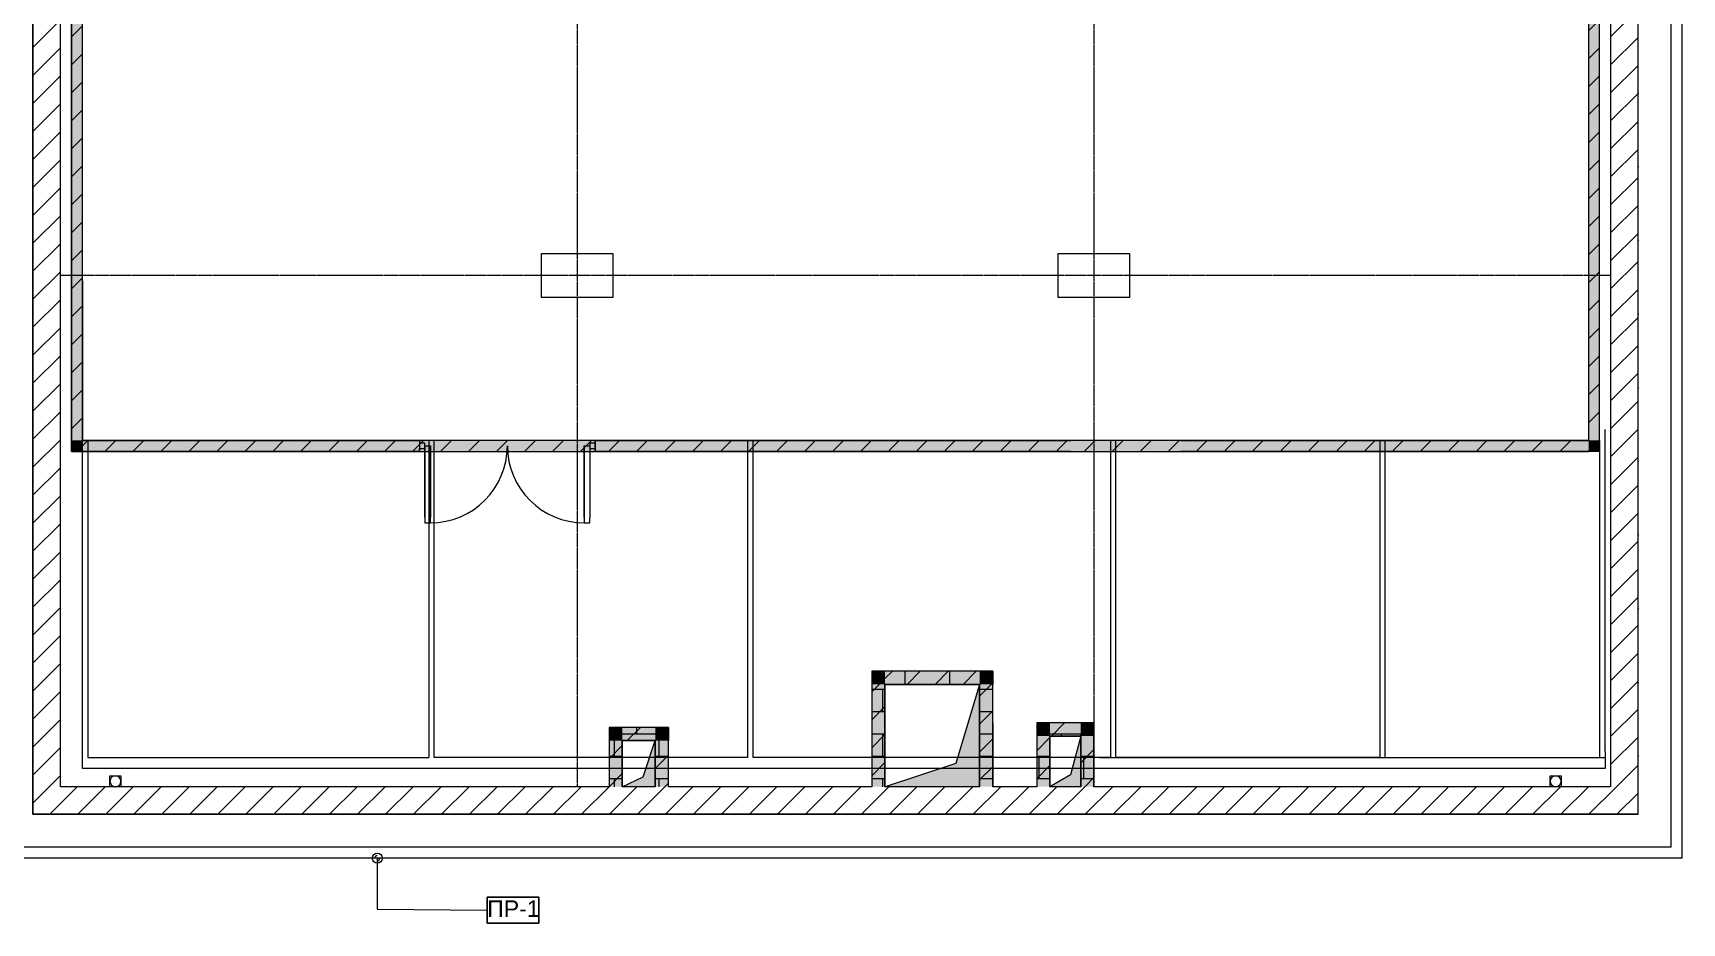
# Model space of a CAD drawing. Header units: millimetres. Extents: x 1499747 to 4341325, y -28481 to 441852.
# Drawn here: x 4232394 to 4247394, y 362675 to 370770 of the extents above; entities that cross this region are included whole.
import ezdxf

# ---------------------------------------------------------------- set-up
doc = ezdxf.new("R2010")
doc.units = ezdxf.units.MM
doc.header["$MEASUREMENT"] = 0
doc.set_wipeout_variables(frame=1)
for name, pattern in [('CENTER2', [28.575, 19.05, -3.175, 3.175, -3.175]), ('Dot & Dashed', [670.277762, 352.777767, -176.388884, 0, -141.111112]), ('Wipeout_Contour', [1000, 0, -1000])]:
    doc.linetypes.add(name, pattern=pattern)
for name, color, linetype, lineweight in [('13 этаж_25_2D - Общий_Ном._пера__1_Ном._пера__7', 7, 'Continuous', 18), ('13 этаж_25_2D - Общий_Ном._пера__20_Ном._пера__1', 1, 'Continuous', 18), ('13 этаж_25_АР 06.03 custom_70_12 этаж_13_Интерьер - Мебель_Ном._пера__6_Ном._пера__6', 6, 'Continuous', 18), ('13 этаж_25_АР 06.03 custom_70_12 этаж_13_Интерьер - Мебель_Ном._пера__8_Ном._пера__8', 8, 'Continuous', 18), ('13 этаж_25_АР 06.03 custom_70__8 hatch_Ном._пера__8_Ном._пера__8', 8, 'Continuous', 18), ('13 этаж_25_АР 06.03 custom_70__Оси_Ном._пера__8_Ном._пера__8', 8, 'Continuous', 18), ('13 этаж_25_АР 06.03 custom_70_ДССС_Ном._пера__1_Ном._пера__1', 1, 'Continuous', 18), ('13 этаж_25_АР 06.03 custom_70_контур_Ном._пера__1_Ном._пера__1', 1, 'Continuous', 18), ('13 этаж_25_АР 06.03 custom_70_мет. конструкции_Ном._пера__5_Ном._пера__5', 5, 'Continuous', 18), ('13 этаж_25_АР 06.03 custom_70_Подложк_Ном._пера__1_Ном._пера__1', 1, 'Continuous', 18), ('13 этаж_25_АР 06.03 custom_70_Подложк_Ном._пера__8_Ном._пера__8', 8, 'Continuous', 18), ('13 этаж_25_АР 06.03 custom_70_Стойки_Ном._пера__1_Ном._пера__1', 1, 'Continuous', 18), ('13 этаж_25_АР 06.03 custom_70_Шахты 101_Ном._пера__14_Ном._пера__7', 7, 'Continuous', 18), ('13 этаж_25_АР 06.03 custom_70_Шахты_Ном._пера__7_Ном._пера__7', 7, 'Continuous', 18), ('13 этаж_25_Конструктив - Стены Ненесущие Газоблок_Ном._пера__169_Ном._пера__83', 83, 'Continuous', 18), ('13 этаж_25_Конструктив - Стены Ненесущие Газоблок_Ном._пера__47_Ном._пера__7', 7, 'Continuous', 18), ('13 этаж_25_Конструктив - Стены Ненесущие Газоблок_Ном._пера__74_Ном._пера__255', 255, 'Continuous', 18), ('13 этаж_25_Парапет_Ном._пера__20_Ном._пера__1', 1, 'Continuous', 18), ('13 этаж_25_Ребра Навес_Ном._пера__10_Ном._пера__134', 134, 'Continuous', 18), ('13 этаж_25_Ребра Навес_Ном._пера__1_Ном._пера__7', 7, 'Continuous', 18)]:
    doc.layers.add(name, color=color, linetype=linetype, lineweight=lineweight)
doc.layers.add('13 этаж_25_2D - Общий_Ном._пера__20', color=7, linetype='Continuous')
doc.styles.add('СГЕНЕРИР_СТИЛЬ_2', font='arial.ttf')
pattern_1 = [(0, (4055820.33, 214029.1), (0, 203.2), []), (90, (4055820.33, 214029.1), (-203.2, 203.2), [203.2, -203.2])]
pattern_2 = [(45, (4194944, 382064.74), (-127.2792, 127.2792), [])]

msp = doc.modelspace()

# ---------------------------------------------------------------- hatches: boundary and pattern name
at = {"layer": '13 этаж_25_АР 06.03 custom_70__8 hatch_Ном._пера__8_Ном._пера__8', "linetype": 'Continuous', "true_color": 0xc7c8ca}
for points in [[(4240786.9, 364127.1), (4240144.1, 363914.7), (4241004, 363914.7), (4241004, 364844.7)], [(4241831.5, 364022.5), (4241644.1, 363914.7), (4241924, 363914.7), (4241924, 364374.7)], [(4237944, 364004.6), (4237754.1, 363914.7), (4238054, 363914.7), (4238054, 364334.7)]]:
    msp.add_hatch(color=9, dxfattribs=at).paths.add_polyline_path(points)
at = {"layer": '13 этаж_25_АР 06.03 custom_70_Шахты_Ном._пера__7_Ном._пера__7', "linetype": 'Continuous', "true_color": 0xc7c8ca}
h = msp.add_hatch(dxfattribs=at)
h.set_pattern_fill('AR_B816_0046_0019', color=9, style=0, pattern_type=2)
h.set_pattern_definition(pattern_1)
h.paths.add_polyline_path([(4240144, 364844.7), (4241004, 364844.7), (4241004, 364180.7), (4241124, 364180.7), (4241124, 364964.7), (4240024, 364964.7), (4240024, 364180.7), (4240144, 364180.7)])
h = msp.add_hatch(dxfattribs=at)
h.set_pattern_fill('AR_B816_0046_0019', color=9, style=0, pattern_type=2)
h.set_pattern_definition(pattern_1)
h.paths.add_polyline_path([(4238174, 364454.7), (4237634, 364454.7), (4237634, 364180.7), (4237754, 364180.7), (4237754, 364334.7), (4238054, 364334.7), (4238054, 364180.7), (4238174, 364180.7)])
h = msp.add_hatch(dxfattribs=at)
h.set_pattern_fill('AR_B816_0046_0019', color=9, style=0, pattern_type=2)
h.set_pattern_definition(pattern_1)
h.paths.add_polyline_path([(4241644, 364374.7), (4241924, 364374.7), (4241924, 364180.7), (4242044, 364180.7), (4242044, 364494.7), (4241524, 364494.7), (4241524, 364180.7), (4241644, 364180.7)])
h = msp.add_hatch(dxfattribs=at)
h.set_pattern_fill('AR_B816_0046_0019', color=9, style=0, pattern_type=2)
h.set_pattern_definition(pattern_1)
h.paths.add_polyline_path([(4237754, 364080.7), (4237634, 364080.7), (4237634, 363914.7), (4237754, 363914.7)])
h = msp.add_hatch(dxfattribs=at)
h.set_pattern_fill('AR_B816_0046_0019', color=9, style=0, pattern_type=2)
h.set_pattern_definition(pattern_1)
h.paths.add_polyline_path([(4238174, 364080.7), (4238054, 364080.7), (4238054, 363914.7), (4238174, 363914.7)])
h = msp.add_hatch(dxfattribs=at)
h.set_pattern_fill('AR_B816_0046_0019', color=9, style=0, pattern_type=2)
h.set_pattern_definition(pattern_1)
h.paths.add_polyline_path([(4240144, 364080.7), (4240024, 364080.7), (4240024, 363914.7), (4240144, 363914.7)])
h = msp.add_hatch(dxfattribs=at)
h.set_pattern_fill('AR_B816_0046_0019', color=9, style=0, pattern_type=2)
h.set_pattern_definition(pattern_1)
h.paths.add_polyline_path([(4241124, 364080.7), (4241004, 364080.7), (4241004, 363914.7), (4241124, 363914.7)])
h = msp.add_hatch(dxfattribs=at)
h.set_pattern_fill('AR_B816_0046_0019', color=9, style=0, pattern_type=2)
h.set_pattern_definition(pattern_1)
h.paths.add_polyline_path([(4241644, 364180.7), (4241524, 364180.7), (4241524, 364080.7), (4241644, 364080.7)])
h = msp.add_hatch(dxfattribs=at)
h.set_pattern_fill('AR_B816_0046_0019', color=9, style=0, pattern_type=2)
h.set_pattern_definition(pattern_1)
h.paths.add_polyline_path([(4241644, 364080.7), (4241524, 364080.7), (4241524, 363914.7), (4241644, 363914.7)])
h = msp.add_hatch(dxfattribs=at)
h.set_pattern_fill('AR_B816_0046_0019', color=9, style=0, pattern_type=2)
h.set_pattern_definition(pattern_1)
h.paths.add_polyline_path([(4242044, 364180.7), (4241924, 364180.7), (4241924, 364080.7), (4242044, 364080.7)])
h = msp.add_hatch(dxfattribs=at)
h.set_pattern_fill('AR_B816_0046_0019', color=9, style=0, pattern_type=2)
h.set_pattern_definition(pattern_1)
h.paths.add_polyline_path([(4242044, 364080.7), (4241924, 364080.7), (4241924, 363914.7), (4242044, 363914.7)])
at = {"layer": '13 этаж_25_Конструктив - Стены Ненесущие Газоблок_Ном._пера__169_Ном._пера__83', "linetype": 'Continuous', "true_color": 0xc7c8ca}
h = msp.add_hatch(dxfattribs=at)
h.set_pattern_fill('БЛОКИ_БЕТОННЫЕ_ЭФФЕКТИВН_72', color=9, style=0, pattern_type=2)
h.set_pattern_definition(pattern_2)
h.paths.add_polyline_path([(4246743.9, 393764.7), (4246743.9, 363914.7), (4246993.9, 363914.7), (4246993.9, 393764.7)])
h = msp.add_hatch(dxfattribs=at)
h.set_pattern_fill('БЛОКИ_БЕТОННЫЕ_ЭФФЕКТИВН_72', color=9, style=0, pattern_type=2)
h.set_pattern_definition(pattern_2)
h.paths.add_polyline_path([(4246644, 367064.7), (4246644, 379279.7), (4246544, 379279.7), (4246544, 367064.7)])
h = msp.add_hatch(dxfattribs=at)
h.set_pattern_fill('БЛОКИ_БЕТОННЫЕ_ЭФФЕКТИВН_72', color=9, style=0, pattern_type=2)
h.set_pattern_definition(pattern_2)
h.paths.add_polyline_path([(4232744, 378164.7), (4232744, 367064.7), (4232844, 367064.7), (4232844, 378164.7)])
h = msp.add_hatch(dxfattribs=at)
h.set_pattern_fill('БЛОКИ_БЕТОННЫЕ_ЭФФЕКТИВН_72', color=9, style=0, pattern_type=2)
h.set_pattern_definition(pattern_2)
h.paths.add_polyline_path([(4232643.7, 363914.7), (4232643.7, 377714.7), (4232393.7, 377714.7), (4232393.7, 363914.7)])
h = msp.add_hatch(dxfattribs=at)
h.set_pattern_fill('БЛОКИ_БЕТОННЫЕ_ЭФФЕКТИВН_72', color=9, style=0, pattern_type=2)
h.set_pattern_definition(pattern_2)
h.paths.add_polyline_path([(4232844, 367064.7), (4232744, 366964.7), (4232844, 366964.7)])
h = msp.add_hatch(dxfattribs=at)
h.set_pattern_fill('БЛОКИ_БЕТОННЫЕ_ЭФФЕКТИВН_72', color=9, style=0, pattern_type=2)
h.set_pattern_definition(pattern_2)
h.paths.add_polyline_path([(4232844, 366964.7), (4246544, 366964.7), (4246544, 367064.7), (4232844, 367064.7)])
h = msp.add_hatch(dxfattribs=at)
h.set_pattern_fill('БЛОКИ_БЕТОННЫЕ_ЭФФЕКТИВН_72', color=9, style=0, pattern_type=2)
h.set_pattern_definition(pattern_2)
h.paths.add_polyline_path([(4246544, 367064.7), (4246544, 366964.7), (4246644, 366964.7)])
h = msp.add_hatch(dxfattribs=at)
h.set_pattern_fill('БЛОКИ_БЕТОННЫЕ_ЭФФЕКТИВН_72', color=9, style=0, pattern_type=2)
h.set_pattern_definition(pattern_2)
h.paths.add_polyline_path([(4246644, 367064.7), (4246544, 367064.7), (4246644, 366964.7)])
h = msp.add_hatch(dxfattribs=at)
h.set_pattern_fill('БЛОКИ_БЕТОННЫЕ_ЭФФЕКТИВН_72', color=9, style=0, pattern_type=2)
h.set_pattern_definition(pattern_2)
h.paths.add_polyline_path([(4240024, 364964.7), (4240144, 364844.7), (4240144, 364964.7)])
h = msp.add_hatch(dxfattribs=at)
h.set_pattern_fill('БЛОКИ_БЕТОННЫЕ_ЭФФЕКТИВН_72', color=9, style=0, pattern_type=2)
h.set_pattern_definition(pattern_2)
h.paths.add_polyline_path([(4240024, 364844.7), (4240144, 364844.7), (4240024, 364964.7)])
h = msp.add_hatch(dxfattribs=at)
h.set_pattern_fill('БЛОКИ_БЕТОННЫЕ_ЭФФЕКТИВН_72', color=9, style=0, pattern_type=2)
h.set_pattern_definition(pattern_2)
h.paths.add_polyline_path([(4241004, 364964.7), (4240144, 364964.7), (4240144, 364844.7), (4241004, 364844.7)])
h = msp.add_hatch(dxfattribs=at)
h.set_pattern_fill('БЛОКИ_БЕТОННЫЕ_ЭФФЕКТИВН_72', color=9, style=0, pattern_type=2)
h.set_pattern_definition(pattern_2)
h.paths.add_polyline_path([(4241004, 364844.7), (4241124, 364844.7), (4241124, 364964.7)])
h = msp.add_hatch(dxfattribs=at)
h.set_pattern_fill('БЛОКИ_БЕТОННЫЕ_ЭФФЕКТИВН_72', color=9, style=0, pattern_type=2)
h.set_pattern_definition(pattern_2)
h.paths.add_polyline_path([(4240024, 364844.7), (4240024, 363914.7), (4240144, 363914.7), (4240144, 364844.7)])
h = msp.add_hatch(dxfattribs=at)
h.set_pattern_fill('БЛОКИ_БЕТОННЫЕ_ЭФФЕКТИВН_72', color=9, style=0, pattern_type=2)
h.set_pattern_definition(pattern_2)
h.paths.add_polyline_path([(4241004, 364844.7), (4241004, 363914.7), (4241124, 363914.7), (4241124, 364844.7)])
h = msp.add_hatch(dxfattribs=at)
h.set_pattern_fill('БЛОКИ_БЕТОННЫЕ_ЭФФЕКТИВН_72', color=9, style=0, pattern_type=2)
h.set_pattern_definition(pattern_2)
h.paths.add_polyline_path([(4237634, 364454.7), (4237754, 364334.7), (4237754, 364454.7)])
h = msp.add_hatch(dxfattribs=at)
h.set_pattern_fill('БЛОКИ_БЕТОННЫЕ_ЭФФЕКТИВН_72', color=9, style=0, pattern_type=2)
h.set_pattern_definition(pattern_2)
h.paths.add_polyline_path([(4237634, 364334.7), (4237754, 364334.7), (4237634, 364454.7)])
h = msp.add_hatch(dxfattribs=at)
h.set_pattern_fill('БЛОКИ_БЕТОННЫЕ_ЭФФЕКТИВН_72', color=9, style=0, pattern_type=2)
h.set_pattern_definition(pattern_2)
h.paths.add_polyline_path([(4238054, 364454.7), (4237754, 364454.7), (4237754, 364334.7), (4238054, 364334.7)])
h = msp.add_hatch(dxfattribs=at)
h.set_pattern_fill('БЛОКИ_БЕТОННЫЕ_ЭФФЕКТИВН_72', color=9, style=0, pattern_type=2)
h.set_pattern_definition(pattern_2)
h.paths.add_polyline_path([(4238054, 364454.7), (4238054, 364334.7), (4238174, 364454.7)])
h = msp.add_hatch(dxfattribs=at)
h.set_pattern_fill('БЛОКИ_БЕТОННЫЕ_ЭФФЕКТИВН_72', color=9, style=0, pattern_type=2)
h.set_pattern_definition(pattern_2)
h.paths.add_polyline_path([(4241524, 364374.7), (4241524, 363914.7), (4241644, 363914.7), (4241644, 364374.7)])
h = msp.add_hatch(dxfattribs=at)
h.set_pattern_fill('БЛОКИ_БЕТОННЫЕ_ЭФФЕКТИВН_72', color=9, style=0, pattern_type=2)
h.set_pattern_definition(pattern_2)
h.paths.add_polyline_path([(4241924, 364494.7), (4241644, 364494.7), (4241644, 364374.7), (4241924, 364374.7)])
h = msp.add_hatch(dxfattribs=at)
h.set_pattern_fill('БЛОКИ_БЕТОННЫЕ_ЭФФЕКТИВН_72', color=9, style=0, pattern_type=2)
h.set_pattern_definition(pattern_2)
h.paths.add_polyline_path([(4241924, 364494.7), (4241924, 364374.7), (4242044, 364494.7)])
h = msp.add_hatch(dxfattribs=at)
h.set_pattern_fill('БЛОКИ_БЕТОННЫЕ_ЭФФЕКТИВН_72', color=9, style=0, pattern_type=2)
h.set_pattern_definition(pattern_2)
h.paths.add_polyline_path([(4241924, 364374.7), (4241924, 363914.7), (4242044, 363914.7), (4242044, 364374.7)])
h = msp.add_hatch(dxfattribs=at)
h.set_pattern_fill('БЛОКИ_БЕТОННЫЕ_ЭФФЕКТИВН_72', color=9, style=0, pattern_type=2)
h.set_pattern_definition(pattern_2)
h.paths.add_polyline_path([(4237634, 364334.7), (4237634, 363914.7), (4237754, 363914.7), (4237754, 364334.7)])
h = msp.add_hatch(dxfattribs=at)
h.set_pattern_fill('БЛОКИ_БЕТОННЫЕ_ЭФФЕКТИВН_72', color=9, style=0, pattern_type=2)
h.set_pattern_definition(pattern_2)
h.paths.add_polyline_path([(4238054, 364334.7), (4238054, 363914.7), (4238174, 363914.7), (4238174, 364334.7)])
h = msp.add_hatch(dxfattribs=at)
h.set_pattern_fill('БЛОКИ_БЕТОННЫЕ_ЭФФЕКТИВН_72', color=9, style=0, pattern_type=2)
h.set_pattern_definition(pattern_2)
h.paths.add_polyline_path([(4246994, 363914.7), (4232393.7, 363914.7), (4232393.7, 363664.7), (4246994, 363664.7)])
at = {"layer": '13 этаж_25_Конструктив - Стены Ненесущие Газоблок_Ном._пера__74_Ном._пера__255', "linetype": 'Continuous', "true_color": 0xc7c8ca}
for points in [[(4246644, 367064.7), (4246644, 379279.7), (4246544, 379279.7), (4246544, 367064.7)], [(4232744, 378164.7), (4232744, 367064.7), (4232844, 367064.7), (4232844, 378164.7)], [(4232844, 367064.7), (4232744, 367064.7), (4232744, 366964.7)], [(4232844, 367064.7), (4232744, 366964.7), (4232844, 366964.7)], [(4232844, 366964.7), (4246544, 366964.7), (4246544, 367064.7), (4232844, 367064.7)], [(4246544, 367064.7), (4246544, 366964.7), (4246644, 366964.7)], [(4246644, 367064.7), (4246544, 367064.7), (4246644, 366964.7)], [(4240024, 364964.7), (4240144, 364844.7), (4240144, 364964.7)], [(4240024, 364844.7), (4240144, 364844.7), (4240024, 364964.7)], [(4241004, 364964.7), (4240144, 364964.7), (4240144, 364844.7), (4241004, 364844.7)], [(4241004, 364844.7), (4241124, 364844.7), (4241124, 364964.7)], [(4241004, 364964.7), (4241004, 364844.7), (4241124, 364964.7)], [(4240024, 364844.7), (4240024, 363914.7), (4240144, 363914.7), (4240144, 364844.7)], [(4241004, 364844.7), (4241004, 363914.7), (4241124, 363914.7), (4241124, 364844.7)], [(4237634, 364454.7), (4237754, 364334.7), (4237754, 364454.7)], [(4237634, 364334.7), (4237754, 364334.7), (4237634, 364454.7)], [(4238054, 364454.7), (4237754, 364454.7), (4237754, 364334.7), (4238054, 364334.7)], [(4238054, 364334.7), (4238174, 364334.7), (4238174, 364454.7)], [(4238054, 364454.7), (4238054, 364334.7), (4238174, 364454.7)], [(4241524, 364494.7), (4241644, 364374.7), (4241644, 364494.7)], [(4241524, 364374.7), (4241644, 364374.7), (4241524, 364494.7)], [(4241524, 364374.7), (4241524, 363914.7), (4241644, 363914.7), (4241644, 364374.7)], [(4241924, 364494.7), (4241644, 364494.7), (4241644, 364374.7), (4241924, 364374.7)], [(4241924, 364374.7), (4242044, 364374.7), (4242044, 364494.7)], [(4241924, 364494.7), (4241924, 364374.7), (4242044, 364494.7)], [(4241924, 364374.7), (4241924, 363914.7), (4242044, 363914.7), (4242044, 364374.7)], [(4237634, 364334.7), (4237634, 363914.7), (4237754, 363914.7), (4237754, 364334.7)], [(4238054, 364334.7), (4238054, 363914.7), (4238174, 363914.7), (4238174, 364334.7)]]:
    msp.add_hatch(color=9, dxfattribs=at).paths.add_polyline_path(points)

# ---------------------------------------------------------------- linework, layer by layer
at = {"layer": '13 этаж_25_2D - Общий_Ном._пера__1_Ном._пера__7', "color": 9, "linetype": 'Continuous', "true_color": 0xc7c8ca}
msp.add_line((4235525.8, 363264.7), (4235525.8, 363082.3), dxfattribs=at)
at = {"layer": '13 этаж_25_2D - Общий_Ном._пера__1_Ном._пера__7', "color": 9, "linetype": 'Continuous', "true_color": 0xc7c8ca, "flags": 128}
for points in [[(4235525.8, 363287.5, 0.4142136), (4235503, 363264.7)], [(4235525.8, 363241.9, 0.4142136), (4235548.6, 363264.7)]]:
    msp.add_lwpolyline(points, format="xyb", dxfattribs=at)
at = {"layer": '13 этаж_25_2D - Общий_Ном._пера__1_Ном._пера__7', "color": 9, "linetype": 'Continuous', "true_color": 0xc7c8ca}
msp.add_circle((4235525.8, 363264.7), 45.6, dxfattribs=at)
at = {"layer": '13 этаж_25_АР 06.03 custom_70_12 этаж_13_Интерьер - Мебель_Ном._пера__6_Ном._пера__6', "color": 9, "linetype": 'Continuous', "true_color": 0xc7c8ca, "flags": 128}
msp.add_lwpolyline([(4237019, 368764.7), (4237669, 368764.7), (4237669, 368364.7), (4237019, 368364.7)], close=True, dxfattribs=at)
at = {"layer": '13 этаж_25_АР 06.03 custom_70_12 этаж_13_Интерьер - Мебель_Ном._пера__8_Ном._пера__8', "color": 9, "linetype": 'Continuous', "true_color": 0xc7c8ca, "flags": 128}
for points in [[(4237019, 368764.7), (4237669, 368764.7), (4237669, 368364.7), (4237019, 368364.7)], [(4241719, 368764.7), (4242369, 368764.7), (4242369, 368364.7), (4241719, 368364.7)]]:
    msp.add_lwpolyline(points, close=True, dxfattribs=at)
at = {"layer": '13 этаж_25_АР 06.03 custom_70__Оси_Ном._пера__8_Ном._пера__8', "color": 9, "linetype": 'CENTER2', "true_color": 0xc7c8ca}
for p, q in [((4237344, 393714.7), (4237344, 363914.7)), ((4242044, 393714.7), (4242044, 363914.7)), ((4246744, 393714.7), (4246744, 363914.7)), ((4246744, 368564.7), (4232644.2, 368564.7))]:
    msp.add_line(p, q, dxfattribs=at)
at = {"layer": '13 этаж_25_АР 06.03 custom_70_ДССС_Ном._пера__1_Ном._пера__1', "color": 9, "linetype": 'Continuous', "true_color": 0xc7c8ca, "flags": 128}
msp.add_lwpolyline([(4246644, 366964.7), (4242833.6, 366964.7)], dxfattribs=at)
at = {"layer": '13 этаж_25_АР 06.03 custom_70_контур_Ном._пера__1_Ном._пера__1', "color": 9, "linetype": 'Continuous', "true_color": 0xc7c8ca, "flags": 128}
for points in [[(4235908.9, 366964.7), (4232744, 366964.7), (4232744, 378264.7), (4235908.9, 378264.7)], [(4232844, 367064.7), (4232844, 378164.7), (4235908.9, 378164.7)], [(4235908.9, 367064.7), (4235908.9, 366964.7)], [(4237408.9, 366364.7), (4237408.9, 367014.7), (4237458.9, 367014.7), (4237458.9, 366989.7), (4237508.9, 366989.7), (4237508.9, 367039.7), (4237458.9, 367039.7), (4237458.9, 366989.7), (4237508.9, 366989.7), (4237508.9, 366966.2), (4237508.9, 367064.7)], [(4237508.9, 367064.7), (4237508.9, 366964.7)], [(4242833.6, 367064.7), (4241833.6, 367064.7)], [(4246544, 367064.7), (4242833.6, 367064.7)], [(4235908.9, 366966.2), (4235908.9, 366989.7), (4235958.9, 366989.7), (4235958.9, 367039.7), (4235908.9, 367039.7), (4235908.9, 366989.7), (4235958.9, 366989.7), (4235958.9, 367014.7), (4236008.9, 367014.7), (4236008.9, 366364.7)], [(4235958.9, 367014.7), (4235958.9, 366314.7), (4236008.9, 366314.7), (4236008.9, 367014.7)], [(4235958.9, 366366.7), (4235958.9, 366989.7)], [(4237408.9, 367014.7), (4237458.9, 367014.7), (4237458.9, 366364.7)], [(4237408.9, 366364.7), (4237408.9, 367014.7), (4237458.9, 367014.7)], [(4237408.9, 367014.7), (4237408.9, 366314.7), (4237458.9, 366314.7), (4237458.9, 366364.7)], [(4237458.9, 367014.7), (4237458.9, 366364.7)], [(4241833.6, 366964.7), (4237508.9, 366964.7)], [(4241833.6, 366964.7), (4242833.6, 366964.7)], [(4246644, 366964.7), (4244386.5, 366964.7)], [(4235958.9, 366364.7), (4235958.9, 366314.7)], [(4236008.9, 366314.7), (4236008.9, 366362.8)]]:
    msp.add_lwpolyline(points, dxfattribs=at)
at = {"layer": '13 этаж_25_АР 06.03 custom_70_контур_Ном._пера__1_Ном._пера__1', "color": 9, "linetype": 'Continuous', "true_color": 0xc7c8ca}
for centre, start, end in [((4236008.9, 367014.7), 270, 0), ((4237408.9, 367014.7), 180, 270)]:
    msp.add_arc(centre, 700, start, end, dxfattribs=at)
at = {"layer": '13 этаж_25_АР 06.03 custom_70_мет. конструкции_Ном._пера__5_Ном._пера__5', "color": 9, "linetype": 'Continuous', "true_color": 0xc7c8ca, "flags": 128}
for points in [[(4232844, 368514.7), (4232844, 367164.7), (4232844, 367064.7)], [(4232844, 364180.7), (4232844, 367064.7), (4232894, 367064.7), (4232894, 364180.7), (4235994, 364180.7)], [(4235994, 367064.7), (4235994, 364180.7)], [(4238894, 364180.7), (4236044, 364180.7), (4236044, 367064.7)], [(4242194, 364180.7), (4238944, 364180.7), (4238944, 367064.7), (4238894, 367064.7), (4238894, 364180.7)], [(4242094, 364180.7), (4244644, 364180.7), (4244694, 364180.7), (4244694, 367064.7), (4244644, 367064.7), (4244644, 364180.7)], [(4242194, 367064.7), (4242194, 364180.7)], [(4244644, 364180.7), (4242244, 364180.7), (4242244, 367064.7)], [(4242833.6, 367064.7), (4246544, 367064.7)], [(4246644, 367064.7), (4246644, 364180.7)], [(4246694, 367064.7), (4246694, 367164.7)], [(4246694, 364230.7), (4246694, 367064.7)], [(4246694, 364230.7), (4246694, 364130.7)], [(4246694, 364180.7), (4246694, 364080.7), (4232844, 364080.7), (4232844, 364180.7)], [(4242194, 364180.7), (4246694, 364180.7)]]:
    msp.add_lwpolyline(points, dxfattribs=at)
at = {"layer": '13 этаж_25_АР 06.03 custom_70_Подложк_Ном._пера__1_Ном._пера__1', "color": 9, "linetype": 'Continuous', "true_color": 0xc7c8ca, "flags": 128}
for points in [[(4246544, 379279.7), (4246544, 367064.7)], [(4246644, 367064.7), (4246644, 377439.7)], [(4232844, 367064.7), (4235908.9, 367064.7)], [(4237508.9, 367064.7), (4241833.6, 367064.7)], [(4246644, 367064.7), (4246644, 366964.7)]]:
    msp.add_lwpolyline(points, dxfattribs=at)
at = {"layer": '13 этаж_25_АР 06.03 custom_70_Подложк_Ном._пера__1_Ном._пера__1', "color": 9, "linetype": 'Continuous', "true_color": 0xc7c8ca}
for centre, start, end in [((4233143.9, 363964.7), 271.97066, 268.02934), ((4246244.2, 363964.7), 270.42463, 269.57537), ((4246244.2, 363964.7), 269.57537, 270.42463)]:
    msp.add_arc(centre, 50, start, end, dxfattribs=at)
at = {"layer": '13 этаж_25_АР 06.03 custom_70_Подложк_Ном._пера__8_Ном._пера__8', "color": 9, "linetype": 'Continuous', "true_color": 0xc7c8ca, "flags": 128}
for points in [[(4233093.9, 363914.7), (4233093.9, 364014.7), (4233193.9, 364014.7), (4233193.9, 363914.7)], [(4246194.2, 363914.7), (4246194.2, 364014.7), (4246294.2, 364014.7), (4246294.2, 363914.7)], [(4246294.2, 363914.7), (4246194.2, 363914.7)]]:
    msp.add_lwpolyline(points, dxfattribs=at)
at = {"layer": '13 этаж_25_АР 06.03 custom_70_Стойки_Ном._пера__1_Ном._пера__1', "color": 9, "linetype": 'Continuous', "true_color": 0xc7c8ca, "flags": 128}
for points in [[(4241124, 364494.7), (4241124, 363914.7)], [(4241124, 363914.7), (4241124, 363914.7)]]:
    msp.add_lwpolyline(points, dxfattribs=at)
at = {"layer": '13 этаж_25_АР 06.03 custom_70_Шахты 101_Ном._пера__14_Ном._пера__7', "color": 9, "linetype": 'Continuous', "true_color": 0xc7c8ca, "flags": 128}
for points in [[(4240144, 363914.7), (4240144, 364844.7), (4241004, 364844.7)], [(4241004, 363914.7), (4241004, 364844.7), (4240786.9, 364127.1), (4240144.1, 363914.7)], [(4241644, 363914.7), (4241644, 364374.7), (4241924, 364374.7)], [(4241924, 363914.7), (4241924, 364374.7), (4241831.5, 364022.5), (4241644.1, 363914.7)], [(4237754, 363914.7), (4237754, 364334.7), (4238054, 364334.7)], [(4237754.1, 363914.7), (4237944, 364004.6), (4238054, 364334.7), (4238054, 363914.7)], [(4237754, 363914.7), (4237754.1, 363914.7)], [(4240144.1, 363914.7), (4240144, 363914.7), (4240144, 363914.7)], [(4241644.1, 363914.7), (4241644, 363914.7), (4241644, 363914.7)]]:
    msp.add_lwpolyline(points, dxfattribs=at)
at = {"layer": '13 этаж_25_АР 06.03 custom_70_Шахты_Ном._пера__7_Ном._пера__7', "color": 9, "linetype": 'Continuous', "true_color": 0xc7c8ca, "flags": 128}
for points in [[(4241124, 363914.7), (4241124, 364964.7), (4240024, 364964.7), (4240024, 363914.7)], [(4241004, 363914.7), (4241004, 364844.7), (4240144, 364844.7), (4240144, 363914.7)], [(4238174, 363914.7), (4238174, 364454.7), (4237634, 364454.7), (4237634, 363914.7)], [(4242044, 363914.7), (4242044, 364494.7), (4241524, 364494.7), (4241524, 363914.7)], [(4241924, 363914.7), (4241924, 364374.7), (4241644, 364374.7), (4241644, 363914.7)], [(4238054, 363914.7), (4238054, 364334.7), (4237754, 364334.7), (4237754, 363914.7)], [(4237634, 363914.7), (4237634, 363914.7)], [(4237754, 363914.7), (4237754, 363914.7)], [(4238054, 363914.7), (4238054, 363914.7)], [(4238174, 363914.7), (4238174, 363914.7)], [(4240024, 363914.7), (4240024, 363914.7)], [(4240144, 363914.7), (4240144, 363914.7)], [(4241524, 363914.7), (4241524, 363914.7)], [(4241644, 363914.7), (4241644, 363914.7)], [(4241924, 363914.7), (4241924, 363914.7)]]:
    msp.add_lwpolyline(points, dxfattribs=at)
at = {"layer": '13 этаж_25_Конструктив - Стены Ненесущие Газоблок_Ном._пера__47_Ном._пера__7', "color": 9, "linetype": 'Continuous', "true_color": 0xc7c8ca, "flags": 128}
for points in [[(4246993.9, 363914.7), (4246993.9, 394014.7)], [(4246743.9, 393764.7), (4246743.9, 363914.7)], [(4246644, 366964.7), (4246644, 379279.7)], [(4232744, 378164.7), (4232744, 367064.7)], [(4232393.7, 377714.7), (4232393.7, 363914.7)], [(4232643.7, 363914.7), (4232643.7, 377714.7)], [(4232844, 367064.7), (4232844, 371764.7)], [(4246544, 371764.7), (4246544, 367064.7)], [(4232744, 366964.7), (4232744, 367064.7)], [(4246544, 367064.7), (4232844, 367064.7)], [(4232744, 366964.7), (4246544, 366964.7)], [(4246644, 366964.7), (4246544, 366964.7)], [(4240024, 364964.7), (4240144, 364964.7)], [(4240024, 364964.7), (4240024, 363914.7)], [(4241124, 364964.7), (4240144, 364964.7)], [(4241124, 364964.7), (4241124, 364844.7)], [(4240144, 363914.7), (4240144, 364844.7)], [(4240144, 364844.7), (4241004, 364844.7)], [(4241004, 364844.7), (4241004, 363914.7)], [(4241124, 363914.7), (4241124, 364844.7)], [(4237634, 364454.7), (4237754, 364454.7)], [(4237634, 364454.7), (4237634, 363914.7)], [(4238174, 364454.7), (4237754, 364454.7)], [(4238174, 364454.7), (4238174, 364334.7)], [(4241524, 364494.7), (4241644, 364494.7)], [(4241524, 364494.7), (4241524, 363914.7)], [(4242044, 364494.7), (4241644, 364494.7)], [(4241644, 363914.7), (4241644, 364374.7)], [(4241644, 364374.7), (4241924, 364374.7)], [(4241924, 364374.7), (4241924, 363914.7)], [(4242044, 364494.7), (4242044, 364374.7)], [(4242044, 363914.7), (4242044, 364374.7)], [(4237754, 363914.7), (4237754, 364334.7)], [(4237754, 364334.7), (4238054, 364334.7)], [(4238054, 364334.7), (4238054, 363914.7)], [(4238174, 363914.7), (4238174, 364334.7)], [(4232393.7, 363914.7), (4232393.7, 363664.7)], [(4237634, 363914.7), (4232643.7, 363914.7)], [(4238054, 363914.7), (4237754, 363914.7)], [(4240024, 363914.7), (4238174, 363914.7)], [(4241004, 363914.7), (4240144, 363914.7)], [(4241524, 363914.7), (4241124, 363914.7)], [(4241924, 363914.7), (4241644, 363914.7)], [(4246743.9, 363914.7), (4242044, 363914.7)], [(4246994, 363664.7), (4246994, 363914.7)], [(4232393.7, 363664.7), (4246994, 363664.7)]]:
    msp.add_lwpolyline(points, dxfattribs=at)
at = {"layer": '13 этаж_25_Парапет_Ном._пера__20_Ном._пера__1', "color": 9, "linetype": 'Continuous', "true_color": 0xc7c8ca}
for p, q in [((4246994, 363664.7), (4246994, 378164.7)), ((4247394, 363264.7), (4247394, 378164.7)), ((4232393.7, 363664.7), (4232393.7, 377714.7)), ((4246994, 363664.7), (4232393.7, 363664.7)), ((4247394, 363264.7), (4231993.7, 363264.7))]:
    msp.add_line(p, q, dxfattribs=at)
at = {"layer": '13 этаж_25_Парапет_Ном._пера__20_Ном._пера__1', "color": 9, "linetype": 'Dot & Dashed', "true_color": 0xc7c8ca}
for p, q in [((4246994, 363664.7), (4246994, 378164.7)), ((4232393.7, 363664.7), (4232393.7, 377714.7)), ((4246994, 363664.7), (4232393.7, 363664.7))]:
    msp.add_line(p, q, dxfattribs=at)
at = {"layer": '13 этаж_25_Ребра Навес_Ном._пера__10_Ном._пера__134', "color": 9, "linetype": 'Dot & Dashed', "true_color": 0xc7c8ca}
for p, q in [((4246994, 363664.7), (4246994, 378164.7)), ((4246994, 363664.7), (4246994, 378164.7)), ((4246994, 363664.7), (4246994, 378164.7)), ((4246994, 363664.7), (4246994, 378164.7)), ((4246994, 363664.7), (4246994, 378164.7)), ((4246994, 363664.7), (4246994, 378164.7)), ((4246994, 363664.7), (4246994, 378164.7)), ((4246994, 363664.7), (4246994, 378164.7)), ((4246994, 363664.7), (4246994, 378164.7)), ((4232393.7, 363664.7), (4232393.7, 377714.7)), ((4232393.7, 363664.7), (4232393.7, 377714.7)), ((4246994, 363664.7), (4232393.4, 363664.7)), ((4246994, 363664.7), (4232393.5, 363664.7)), ((4246994, 363664.7), (4232393.5, 363664.7)), ((4246994, 363664.7), (4232393.5, 363664.7)), ((4246994, 363664.7), (4232393.6, 363664.7)), ((4246994, 363664.7), (4232393.6, 363664.7)), ((4246994, 363664.7), (4232393.7, 363664.7)), ((4246994, 363664.7), (4232393.7, 363664.7)), ((4246994, 363664.7), (4232393.7, 363664.7))]:
    msp.add_line(p, q, dxfattribs=at)
at = {"layer": '13 этаж_25_Ребра Навес_Ном._пера__1_Ном._пера__7', "color": 9, "linetype": 'Continuous', "true_color": 0xc7c8ca}
for p, q in [((4246994, 363664.7), (4246994, 378164.7)), ((4246994, 363664.7), (4246994, 378164.7)), ((4246994, 363664.7), (4246994, 378164.7)), ((4246994, 363664.7), (4246994, 378164.7)), ((4246994, 363664.7), (4246994, 378164.7)), ((4246994, 363664.7), (4246994, 378164.7)), ((4246994, 363664.7), (4246994, 378164.7)), ((4246994, 363664.7), (4246994, 378164.7)), ((4246994, 363664.7), (4246994, 378164.7)), ((4247294, 363364.7), (4247294, 378164.7)), ((4247294, 363364.7), (4247294, 378164.7)), ((4247294, 363364.7), (4247294, 378164.7)), ((4247294, 363364.7), (4247294, 378164.7)), ((4247294, 363364.7), (4247294, 378164.7)), ((4247294, 363364.7), (4247294, 378164.7)), ((4247294, 363364.7), (4247294, 378164.7)), ((4247294, 363364.7), (4247294, 378164.7)), ((4232393.7, 363664.7), (4232393.7, 377714.7)), ((4232393.7, 363664.7), (4232393.7, 377714.7)), ((4246994, 363664.7), (4232393.5, 363664.7)), ((4246994, 363664.7), (4232393.5, 363664.7)), ((4246994, 363664.7), (4232393.5, 363664.7)), ((4246994, 363664.7), (4232393.6, 363664.7)), ((4246994, 363664.7), (4232393.6, 363664.7)), ((4246994, 363664.7), (4232393.7, 363664.7)), ((4246994, 363664.7), (4232393.7, 363664.7)), ((4246994, 363664.7), (4232393.7, 363664.7)), ((4246994, 363664.7), (4232393.7, 363664.7)), ((4247294, 363364.7), (4232093.5, 363364.7)), ((4247294, 363364.7), (4232093.5, 363364.7)), ((4247294, 363364.7), (4232093.5, 363364.7)), ((4247294, 363364.7), (4232093.6, 363364.7)), ((4247294, 363364.7), (4232093.6, 363364.7)), ((4247294, 363364.7), (4232093.7, 363364.7)), ((4247294, 363364.7), (4232093.7, 363364.7)), ((4247294, 363364.7), (4232093.7, 363364.7))]:
    msp.add_line(p, q, dxfattribs=at)

# ---------------------------------------------------------------- wipeouts: each hides what was drawn before it
at = {"color": 9, "linetype": 'Wipeout_Contour', "ltscale": 4817255.132656458, "true_color": 0xc7c8ca}
msp.add_wipeout([(4236525.8, 362910.9), (4236525.8, 362675.2), (4236993.8, 362675.2), (4236993.8, 362910.9)], dxfattribs=at).dxf.layer = '13 этаж_25_2D - Общий_Ном._пера__20'

# ---------------------------------------------------------------- next in the draw order: linework, layer by layer
at = {"layer": '13 этаж_25_2D - Общий_Ном._пера__1_Ном._пера__7', "color": 9, "linetype": 'Continuous', "true_color": 0xc7c8ca, "flags": 128}
msp.add_lwpolyline([(4235525.8, 363264.7), (4235525.8, 362801.6), (4236525.8, 362793)], dxfattribs=at)
msp.add_lwpolyline([(4236525.8, 362910.9), (4236993.8, 362910.9), (4236993.8, 362675.2), (4236525.8, 362675.2)], close=True, dxfattribs=at)
at = {"layer": '13 этаж_25_2D - Общий_Ном._пера__20_Ном._пера__1', "color": 9, "linetype": 'Continuous', "true_color": 0xc7c8ca}
for p, q in [((4236525.8, 362910.9), (4236525.8, 362675.2)), ((4236993.8, 362910.9), (4236525.8, 362910.9)), ((4236993.8, 362675.2), (4236993.8, 362910.9)), ((4236525.8, 362675.2), (4236993.8, 362675.2))]:
    msp.add_line(p, q, dxfattribs=at)

# ---------------------------------------------------------------- next in the draw order: texts
at = {"layer": '13 этаж_25_2D - Общий_Ном._пера__20_Ном._пера__1', "color": 9, "linetype": 'Continuous', "true_color": 0xc7c8ca, "insert": (4236525.8, 362805.9), "char_height": 150, "attachment_point": 4, "style": 'СГЕНЕРИР_СТИЛЬ_2'}
msp.add_mtext('\\A1;{\\pql;\\fArial|b0|i0|c204|p0;\\W1.000000;ПР-1}', dxfattribs=at)

doc.saveas('drawing.dxf')
